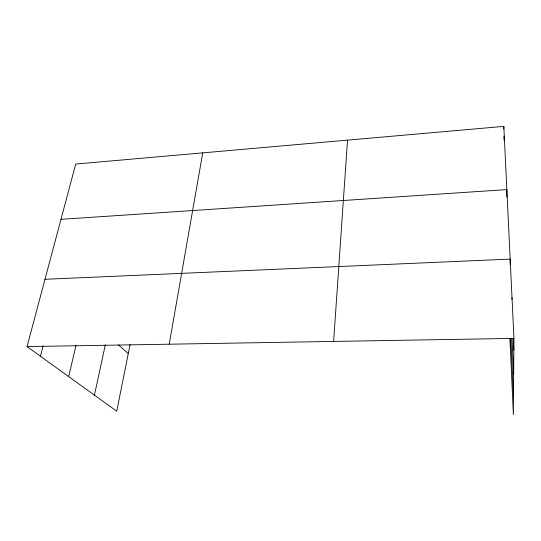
<?xml version="1.0" encoding="UTF-8"?>
<svg xmlns="http://www.w3.org/2000/svg" width="541" height="541" viewBox="0 0 541 541"><rect width="100%" height="100%" fill="white"/><g stroke="black" fill="none" stroke-linecap="round" stroke-linejoin="round"><path stroke-width="0.81" d="M512.002 299.301L512.002 297.706M130.083 344.516L116.721 411.194L27.05 346.592L75.726 164.045L503.82 126.384L513.95 338.395L513.368 414.616L509.926 338.436M333.621 341.432L347.525 140.133M169.225 344.198L202.74 152.873M94.438 395.14L105.319 344.854M68.68 376.583L76.044 345.28M40.447 356.248L43.118 345.821M60.984 219.335L506.843 189.593L506.903 197.127M44.998 279.291L510.163 259.112L510.177 264.725M27.05 346.592L513.95 338.395M118.465 344.867L128.264 353.611M513.301 338.308L513.862 350.128M512.009 338.585L513.673 374.453M510.86 338.26L513.51 396.168M503.82 126.384L503.854 128.819M503.948 136.109L503.996 140.16M510.359 338.389L510.379 348.451"/></g></svg>
